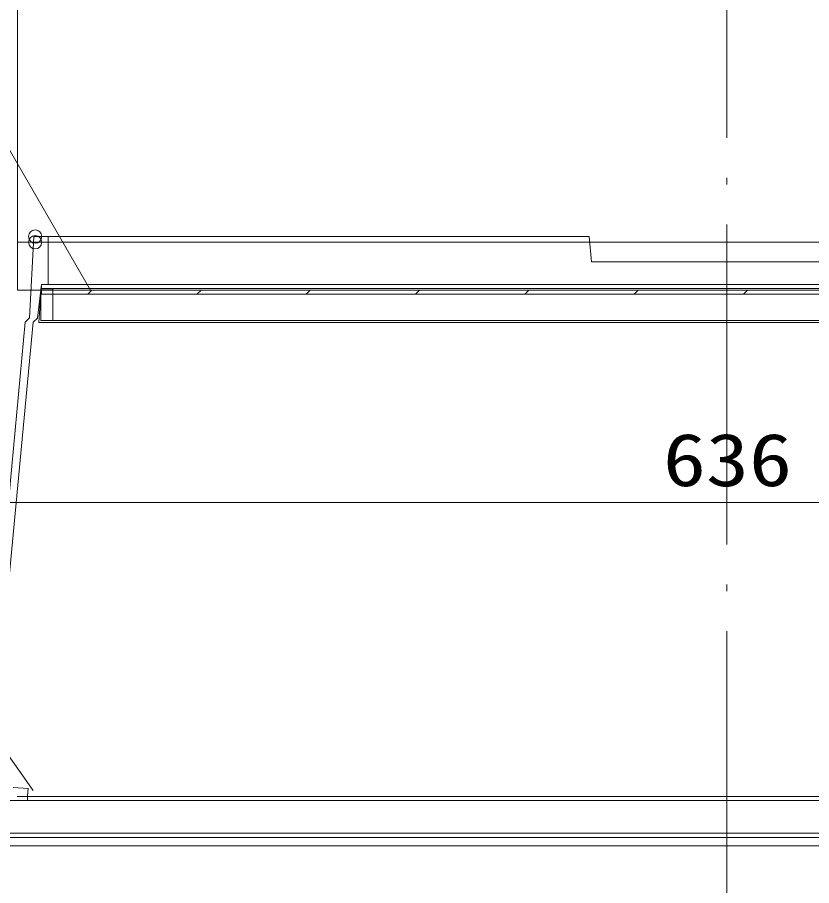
# Model space of a CAD drawing. Units: millimetres at full size, sheet at 1:10; details may follow other scales. Extents: x -1350 to 1480, y -1825 to 2250.
# Drawn here: x -621.4 to -323.3, y -1384.6 to -1059 of the extents above; entities that cross this region are included whole.
import ezdxf
from ezdxf.enums import TextEntityAlignment as Align

# ---------------------------------------------------------------- set-up
doc = ezdxf.new("R2010")
doc.units = ezdxf.units.MM
doc.header["$LTSCALE"] = 10
doc.header["$PDMODE"] = 32
doc.header["$PDSIZE"] = 5
doc.linetypes.add('LONG_DASHED_DOTTED', pattern=[15.25, 12, -1.5, 0.25, -1.5])
for name, color, linetype, lineweight in [('0-1_一般', 4, 'Continuous', 18), ('0-3_寸法', 4, 'Continuous', 18), ('0-9__0-2_プロット', 4, 'Continuous', 18), ('0-F_敷地', 4, 'Continuous', 18)]:
    doc.layers.add(name, color=color, linetype=linetype, lineweight=lineweight)
doc.styles.add('ＭＳ ゴシック', font='')
doc.styles.get('ＭＳ ゴシック').set_extended_font_data('MS Gothic')

msp = doc.modelspace()

# ---------------------------------------------------------------- linework, layer by layer
at = {"layer": '0-1_一般'}
msp.add_line((-728.52, -928.39), (-593.89, -1161.57), dxfattribs=at)
for p in [(-614.75, -1141.19), (-614.75, -1143.33)]:
    msp.add_point(p, dxfattribs=at)
at = {"layer": '0-3_寸法'}
msp.add_line((-37.16, -1240.95), (-673.16, -1240.95), dxfattribs=at)
at = {"layer": '0-9__0-2_プロット', "linetype": 'LONG_DASHED_DOTTED'}
msp.add_line((-355.16, -1409.2), (-355.16, 2230.8), dxfattribs=at)
at = {"layer": '0-F_敷地'}
for p, q in [((-621.41, -1161.33), (-621.41, -761.33)), ((-864.91, -998.54), (-615.48, -1348.93)), ((-615.24, -1141.19), (-616.89, -1171.72)), ((-406.79, -1141.19), (-615.24, -1141.19)), ((-609.8, -1159.18), (-609.8, -1141.19)), ((-406.79, -1141.19), (-405.96, -1150.72)), ((-621.41, -1143.33), (-88.91, -1143.33)), ((-405.96, -1150.72), (-304.36, -1150.72)), ((-613.87, -1171.76), (-612.33, -1159.18)), ((-613.31, -1173.4), (-612.33, -1159.18)), ((-612.33, -1159.18), (-97.98, -1159.18)), ((-612.32, -1159.18), (-609.8, -1159.18)), ((-621.41, -1161.33), (-88.91, -1161.33)), ((-612.59, -1160.7), (-607.51, -1160.7)), ((-612.59, -1160.7), (-612.59, -1161.21)), ((-612.59, -1161.21), (-608.14, -1161.21)), ((-612.59, -1161.21), (-612.59, -1172.64)), ((-612.33, -1162.84), (-612.33, -1161.32)), ((-612.33, -1161.32), (-97.98, -1161.32)), ((-608.14, -1160.7), (-608.14, -1172.64)), ((-595.03, -1162.84), (-593.51, -1161.32)), ((-554.02, -1162.84), (-552.5, -1161.32)), ((-513.01, -1162.84), (-511.49, -1161.32)), ((-472, -1162.84), (-470.48, -1161.32)), ((-430.99, -1162.84), (-429.47, -1161.32)), ((-389.98, -1162.84), (-388.46, -1161.32)), ((-348.97, -1162.84), (-347.45, -1161.32)), ((-97.98, -1162.84), (-612.33, -1162.84)), ((-618.45, -1173.26), (-616.88, -1171.69)), ((-615.44, -1173.33), (-613.87, -1171.76)), ((-618.45, -1173.26), (-635.16, -1349.72)), ((-613.31, -1173.4), (-97.01, -1173.4)), ((-612.59, -1172.64), (-608.14, -1172.64)), ((-102.18, -1172.64), (-608.14, -1172.64)), ((-617.34, -1348.2), (-622.94, -1347.83)), ((-617.59, -1351.19), (-617.34, -1348.13)), ((-621.44, -1351.22), (-621.31, -1351.22)), ((-621.31, -1351.22), (-621.19, -1351.22)), ((-621.19, -1351.22), (-621.07, -1351.21)), ((-621.07, -1351.21), (-620.95, -1351.21)), ((-620.95, -1351.21), (-620.83, -1351.21)), ((-620.83, -1351.21), (-620.7, -1351.21)), ((-620.7, -1351.21), (-620.58, -1351.21)), ((-620.58, -1351.21), (-620.46, -1351.21)), ((-620.46, -1351.21), (-620.34, -1351.21)), ((-620.34, -1351.21), (-620.22, -1351.21)), ((-620.22, -1351.21), (-620.09, -1351.21)), ((-620.09, -1351.21), (-619.97, -1351.21)), ((-619.97, -1351.21), (-619.85, -1351.21)), ((-619.85, -1351.21), (-619.73, -1351.21)), ((-619.73, -1351.21), (-619.61, -1351.2)), ((-619.61, -1351.2), (-619.49, -1351.2)), ((-619.49, -1351.2), (-619.37, -1351.2)), ((-619.37, -1351.2), (-619.26, -1351.2)), ((-619.26, -1351.2), (-619.14, -1351.2)), ((-619.14, -1351.2), (-619.03, -1351.2)), ((-619.03, -1351.2), (-618.92, -1351.2)), ((-618.92, -1351.2), (-618.82, -1351.2)), ((-618.82, -1351.2), (-618.71, -1351.2)), ((-618.71, -1351.2), (-618.61, -1351.2)), ((-618.61, -1351.2), (-618.52, -1351.2)), ((-618.52, -1351.2), (-618.43, -1351.2)), ((-618.43, -1351.2), (-618.34, -1351.19)), ((-618.34, -1351.19), (-618.26, -1351.19)), ((-618.26, -1351.19), (-618.19, -1351.19)), ((-618.19, -1351.19), (-618.12, -1351.19)), ((-618.12, -1351.19), (-618.06, -1351.19)), ((-618.06, -1351.19), (-618, -1351.19)), ((-618, -1351.19), (-617.95, -1351.19)), ((-617.95, -1351.19), (-617.91, -1351.19)), ((-617.91, -1351.19), (-617.88, -1351.19)), ((-617.88, -1351.19), (-617.85, -1351.19)), ((-617.85, -1351.19), (-617.82, -1351.19)), ((-617.82, -1351.19), (-617.8, -1351.19)), ((-617.8, -1351.19), (-617.78, -1351.19)), ((-617.78, -1351.19), (-617.76, -1351.19)), ((-617.76, -1351.19), (-617.75, -1351.19)), ((-617.75, -1351.19), (-617.73, -1351.19)), ((-617.73, -1351.19), (-617.72, -1351.19)), ((-617.72, -1351.19), (-617.7, -1351.19)), ((-617.7, -1351.19), (-617.69, -1351.19)), ((-617.69, -1351.19), (-617.67, -1351.19)), ((-617.67, -1351.19), (-617.66, -1351.19)), ((-617.66, -1351.19), (-617.65, -1351.19)), ((-617.65, -1351.19), (-617.63, -1351.19)), ((-617.63, -1351.19), (-617.62, -1351.19)), ((-617.62, -1351.19), (-617.6, -1351.19)), ((-617.6, -1351.19), (-617.59, -1351.19)), ((-617.59, -1352.65), (-617.59, -1351.19)), ((-617.59, -1352.65), (-632.45, -1352.65)), ((-355.16, -1352.65), (-617.59, -1352.65)), ((-92.73, -1352.65), (-355.16, -1352.65)), ((-624.2, -1365.02), (-86.04, -1365.02)), ((-624.2, -1366.62), (-86.04, -1366.62)), ((-69.69, -1369.72), (-640.61, -1369.72))]:
    msp.add_line(p, q, dxfattribs=at)
for points in [[(-612.33, -1159.18), (-612.33, -1160.7), (-97.98, -1160.7), (-97.98, -1159.18)], [(-642.16, -1352.65), (-632.45, -1352.65), (-615.44, -1173.33)], [(-617.59, -1351.19), (-355.16, -1351.19), (-92.73, -1351.19)], [(-86.04, -1365.02), (-624.2, -1365.02), (-629.3, -1365.02)]]:
    msp.add_lwpolyline(points, dxfattribs=at)

# ---------------------------------------------------------------- texts
at = {"layer": '0-3_寸法', "color": 7, "style": 'ＭＳ ゴシック', "width": 1.2}
msp.add_text('636', height=19.79, dxfattribs=at).set_placement((-379.16, -1240.75), align=Align.BOTTOM_LEFT)

doc.saveas('drawing.dxf')
